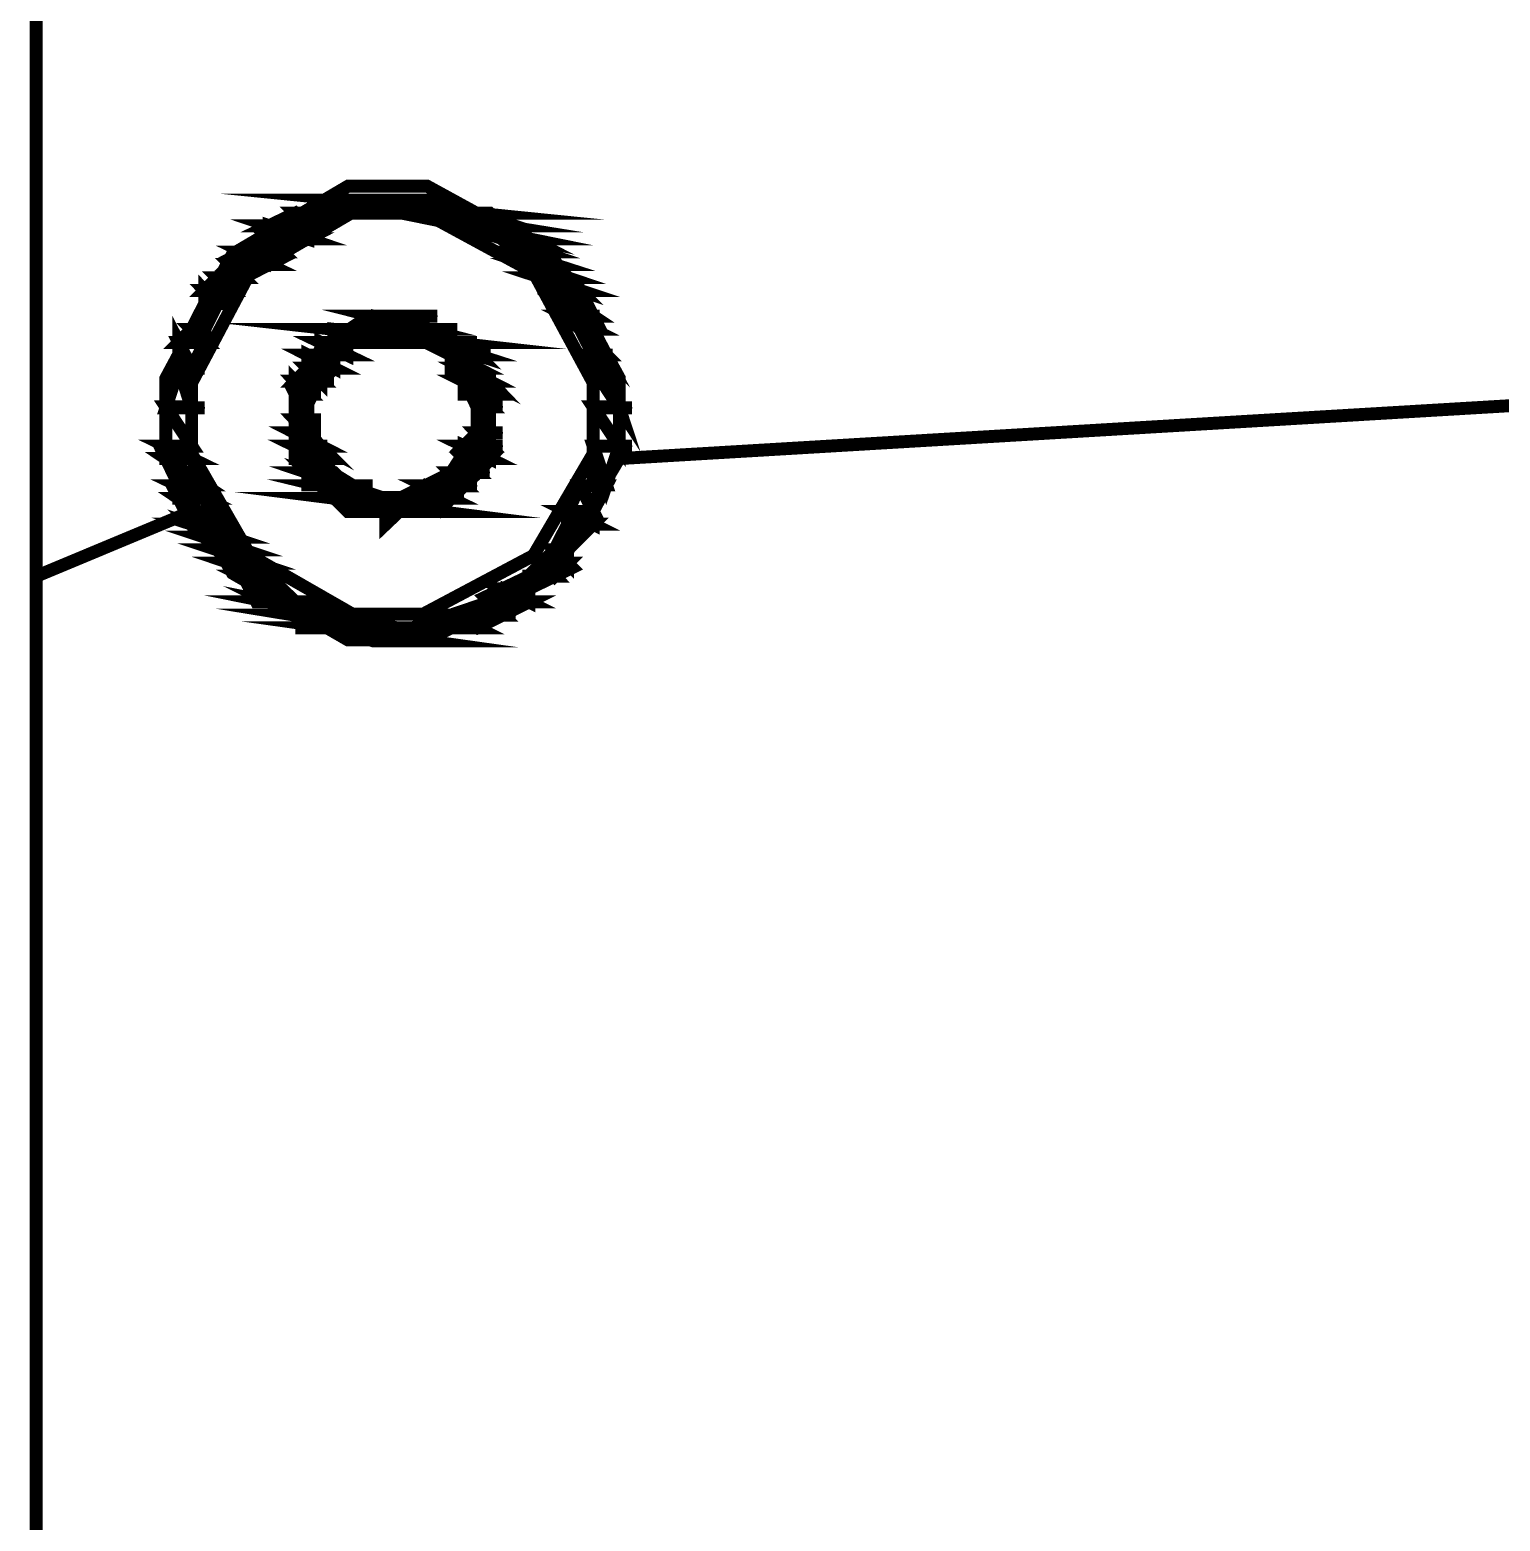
# Model space of a CAD drawing. Extents: x 219 to 1226, y 175 to 465.
# Drawn here: x 915.956 to 920.769, y 301.925 to 306.805 of the extents above; entities that cross this region are included whole.
import ezdxf

# ---------------------------------------------------------------- set-up
doc = ezdxf.new("R2010")
doc.units = 0
doc.header["$MEASUREMENT"] = 0
doc.layers.add('C00-00-00-BLACK', color=7, linetype='Continuous')
doc.layers.add('CFF-00-00', color=1, linetype='Continuous')

msp = doc.modelspace()

# ---------------------------------------------------------------- linework, layer by layer
at = {"layer": 'C00-00-00-BLACK', "const_width": 0.0423}
msp.add_lwpolyline([(915.9769, 291.8362), (915.9769, 311.8872)], dxfattribs=at)
for points in [[(917.8855, 305.5292), (917.8855, 305.6652), (917.6625, 306.0712), (917.2572, 306.2932), (917.1235, 306.2932), (916.9968, 306.2932), (916.6193, 306.0712), (916.4013, 305.6652), (916.4013, 305.5292), (916.4013, 305.4032), (916.6193, 305.0272), (916.9968, 304.8092), (917.1235, 304.8092), (917.2572, 304.8092), (917.6625, 305.0272), (917.8855, 305.4032), (917.8855, 305.5292)], [(917.2931, 306.2482), (916.994, 306.2482), (917.4198, 306.2052), (917.2931, 306.2482)], [(916.994, 306.2482), (917.4198, 306.2052), (916.9086, 306.2052), (916.994, 306.2482)], [(917.0381, 306.2482), (917.2931, 306.2482), (916.9968, 306.2482), (917.0381, 306.2482)], [(917.2505, 306.2052), (917.5038, 306.1642), (917.3771, 306.1642), (917.2505, 306.2052)], [(917.1206, 306.2482), (917.2505, 306.2482), (917.0353, 306.2482), (917.1206, 306.2482)], [(917.2505, 306.2482), (917.0381, 306.2482), (917.2931, 306.2482), (917.2505, 306.2482)], [(917.8001, 305.5292), (917.8001, 305.6502), (917.6047, 306.0122), (917.2434, 306.2082), (917.1235, 306.2082), (917.012, 306.2082), (916.6772, 306.0122), (916.4856, 305.6502), (916.4856, 305.5292), (916.4856, 305.4182), (916.6772, 305.0852), (917.012, 304.8932), (917.1235, 304.8932), (917.2434, 304.8932), (917.6047, 305.0852), (917.8001, 305.4182), (917.8001, 305.5292)], [(916.8247, 306.2052), (916.8659, 306.1642), (916.7389, 306.1642), (916.8247, 306.2052)], [(916.994, 306.2052), (916.8247, 306.2052), (916.8659, 306.1642), (916.994, 306.2052)], [(916.8659, 306.2052), (916.994, 306.2052), (916.8247, 306.2052), (916.8659, 306.2052)], [(917.4198, 306.2052), (916.9086, 306.2052), (916.8659, 306.2052), (917.4198, 306.2052)], [(917.4198, 306.2052), (917.4611, 306.2052), (916.8659, 306.2052), (917.4198, 306.2052)], [(917.4198, 306.2052), (916.8659, 306.2052), (917.4198, 306.2052)], [(917.1206, 306.2052), (916.8659, 306.2052), (916.994, 306.2052), (917.1206, 306.2052)], [(916.9086, 306.2052), (917.4198, 306.2052), (917.4611, 306.2052), (916.9086, 306.2052)], [(917.4611, 306.2052), (917.2505, 306.2052), (917.5038, 306.1642), (917.4611, 306.2052)], [(917.3771, 306.1642), (917.5895, 306.1212), (917.5038, 306.1212), (917.3771, 306.1642)], [(917.4198, 306.2052), (917.1206, 306.2052), (917.4611, 306.2052), (917.4198, 306.2052)], [(917.1206, 306.2052), (917.4611, 306.2052), (917.2505, 306.2052), (917.1206, 306.2052)], [(916.8659, 306.1642), (916.7389, 306.1642), (916.8659, 306.1212), (916.8659, 306.1642)], [(916.7389, 306.1642), (916.8659, 306.1212), (916.7389, 306.1212), (916.7389, 306.1642)], [(917.5038, 306.1642), (917.3771, 306.1642), (917.5895, 306.1212), (917.5038, 306.1642)], [(917.5038, 306.1642), (917.3771, 306.1642), (917.5038, 306.1642)], [(917.3771, 306.1642), (917.5038, 306.1642), (917.5464, 306.1642), (917.3771, 306.1642)], [(916.7389, 306.1212), (916.782, 306.0782), (916.655, 306.0782), (916.7389, 306.1212)], [(916.8659, 306.1212), (916.7389, 306.1212), (916.782, 306.0782), (916.8659, 306.1212)], [(917.5895, 306.1212), (917.5038, 306.1212), (917.6308, 306.0782), (917.5895, 306.1212)], [(917.5038, 306.1212), (917.6308, 306.0782), (917.5464, 306.0782), (917.5038, 306.1212)], [(917.5464, 306.0782), (917.6734, 306.0372), (917.5895, 306.0372), (917.5464, 306.0782)], [(916.655, 306.0782), (916.7389, 306.0372), (916.6123, 306.0372), (916.655, 306.0782)], [(916.782, 306.0782), (916.655, 306.0782), (916.7389, 306.0372), (916.782, 306.0782)], [(917.6308, 306.0782), (917.5464, 306.0782), (917.6734, 306.0372), (917.6308, 306.0782)], [(917.5895, 306.0372), (917.7161, 305.9942), (917.6308, 305.9942), (917.5895, 306.0372)], [(916.6123, 306.0372), (916.655, 305.9942), (916.5696, 305.9942), (916.6123, 306.0372)], [(916.7389, 306.0372), (916.6123, 306.0372), (916.655, 305.9942), (916.7389, 306.0372)], [(917.6734, 306.0372), (917.5895, 306.0372), (917.7161, 305.9942), (917.6734, 306.0372)], [(917.6308, 305.9942), (917.7574, 305.9522), (917.6734, 305.9522), (917.6308, 305.9942)], [(916.5283, 305.9092), (916.5283, 305.8252), (916.4856, 305.8252), (916.5283, 305.9092)], [(916.5696, 305.9942), (916.6123, 305.9522), (916.5283, 305.9522), (916.5696, 305.9942)], [(916.5283, 305.9522), (916.5696, 305.9092), (916.5283, 305.9092), (916.5283, 305.9522)], [(916.655, 305.9942), (916.5696, 305.9942), (916.6123, 305.9522), (916.655, 305.9942)], [(917.7161, 305.9942), (917.6308, 305.9942), (917.7574, 305.9522), (917.7161, 305.9942)], [(917.6734, 305.9522), (917.8001, 305.8682), (917.7161, 305.8682), (917.6734, 305.9522)], [(916.6123, 305.9522), (916.5283, 305.9522), (916.5696, 305.9092), (916.6123, 305.9522)], [(916.5696, 305.9092), (916.5283, 305.9092), (916.5283, 305.8252), (916.5696, 305.9092)], [(917.7574, 305.9522), (917.6734, 305.9522), (917.8001, 305.8682), (917.7574, 305.9522)], [(917.7161, 305.8682), (917.8001, 305.8252), (917.7574, 305.8252), (917.7161, 305.8682)], [(917.7574, 305.8252), (917.8428, 305.7412), (917.8001, 305.7412), (917.7574, 305.8252)], [(917.4611, 305.5292), (917.4611, 305.5882), (917.3701, 305.7632), (917.1827, 305.8682), (917.1206, 305.8682), (917.067, 305.8682), (916.9086, 305.7632), (916.8247, 305.5882), (916.8247, 305.5292), (916.8247, 305.4762), (916.9086, 305.3182), (917.067, 305.2322), (917.1206, 305.2322), (917.1827, 305.2322), (917.3701, 305.3182), (917.4611, 305.4762), (917.4611, 305.5292)], [(917.2078, 305.8682), (917.0808, 305.8682), (917.2505, 305.8252), (917.2078, 305.8682)], [(917.0808, 305.8682), (917.2505, 305.8252), (917.0381, 305.8252), (917.0808, 305.8682)], [(917.1206, 305.8682), (917.2078, 305.8682), (917.078, 305.8682), (917.1206, 305.8682)], [(917.078, 305.8682), (917.2476, 305.8682), (917.2903, 305.8682), (917.078, 305.8682)], [(917.2476, 305.8682), (917.2903, 305.8682), (917.078, 305.8682), (917.2476, 305.8682)], [(917.8001, 305.8682), (917.7161, 305.8682), (917.8001, 305.8252), (917.8001, 305.8682)], [(916.4856, 305.8252), (916.5283, 305.7822), (916.443, 305.7822), (916.4856, 305.8252)], [(916.443, 305.7822), (916.4856, 305.6982), (916.443, 305.6982), (916.443, 305.7822)], [(916.5283, 305.8252), (916.4856, 305.8252), (916.5283, 305.7822), (916.5283, 305.8252)], [(917.3344, 305.8252), (916.9513, 305.8252), (917.3344, 305.7822), (917.3344, 305.8252)], [(917.4198, 305.5292), (917.4198, 305.5822), (917.3344, 305.7412), (917.1732, 305.8252), (917.1206, 305.8252), (917.0765, 305.8252), (916.9457, 305.7412), (916.8659, 305.5822), (916.8659, 305.5292), (916.8659, 305.4862), (916.9457, 305.3552), (917.0765, 305.2752), (917.1206, 305.2752), (917.1732, 305.2752), (917.3344, 305.3552), (917.4198, 305.4862), (917.4198, 305.5292)], [(916.9513, 305.8252), (917.3344, 305.7822), (916.9513, 305.7822), (916.9513, 305.8252)], [(916.994, 305.8252), (917.3344, 305.8252), (916.9513, 305.8252), (916.994, 305.8252)], [(917.2931, 305.8252), (916.994, 305.8252), (917.3344, 305.8252), (917.2931, 305.8252)], [(917.2505, 305.8252), (917.0381, 305.8252), (916.9968, 305.8252), (917.2505, 305.8252)], [(917.2931, 305.8252), (917.3344, 305.8252), (916.9968, 305.8252), (917.2931, 305.8252)], [(917.2931, 305.8252), (916.9968, 305.8252), (917.2505, 305.8252), (917.2931, 305.8252)], [(917.0353, 305.8252), (917.2505, 305.8252), (917.2931, 305.8252), (917.0353, 305.8252)], [(917.8001, 305.8252), (917.7574, 305.8252), (917.8428, 305.7412), (917.8001, 305.8252)], [(916.5283, 305.7822), (916.443, 305.7822), (916.4856, 305.6982), (916.5283, 305.7822)], [(916.994, 305.7822), (916.9086, 305.7822), (916.994, 305.7412), (916.994, 305.7822)], [(916.9086, 305.7822), (916.994, 305.7412), (916.9086, 305.7412), (916.9086, 305.7822)], [(916.9513, 305.7822), (917.0353, 305.7822), (916.9086, 305.7822), (916.9513, 305.7822)], [(916.994, 305.7822), (917.0353, 305.7822), (916.9086, 305.7822), (916.994, 305.7822)], [(916.994, 305.7822), (916.9086, 305.7822), (917.0353, 305.7822), (916.994, 305.7822)], [(917.078, 305.7822), (917.1206, 305.7822), (916.9513, 305.7822), (917.078, 305.7822)], [(917.078, 305.7822), (916.9513, 305.7822), (917.1206, 305.7822), (917.078, 305.7822)], [(917.078, 305.7822), (916.9513, 305.7822), (917.0353, 305.7822), (917.078, 305.7822)], [(917.3344, 305.7822), (917.1206, 305.7822), (917.3344, 305.7822)], [(917.1206, 305.7822), (917.3344, 305.7822), (917.2078, 305.7822), (917.1206, 305.7822)], [(917.3771, 305.7822), (917.2931, 305.7822), (917.4198, 305.7412), (917.3771, 305.7822)], [(917.3344, 305.7822), (917.2078, 305.7822), (917.3344, 305.7822)], [(917.2078, 305.7822), (917.3344, 305.7822), (917.2505, 305.7822), (917.2078, 305.7822)], [(917.2931, 305.7822), (917.4198, 305.7412), (917.3344, 305.7412), (917.2931, 305.7822)], [(917.3771, 305.7822), (917.4198, 305.7822), (917.2505, 305.7822), (917.3771, 305.7822)], [(917.3771, 305.7822), (917.2505, 305.7822), (917.3344, 305.7822), (917.3771, 305.7822)], [(917.3771, 305.7822), (917.2505, 305.7822), (917.3771, 305.7822)], [(917.2505, 305.7822), (917.3771, 305.7822), (917.2931, 305.7822), (917.2505, 305.7822)], [(917.8001, 305.7412), (917.8428, 305.6982), (917.8001, 305.6982), (917.8001, 305.7412)], [(916.443, 305.6982), (916.4856, 305.5682), (916.4013, 305.5682), (916.443, 305.6982)], [(916.9513, 305.7412), (916.8659, 305.7412), (916.9513, 305.6982), (916.9513, 305.7412)], [(916.8659, 305.7412), (916.9513, 305.6982), (916.8659, 305.6982), (916.8659, 305.7412)], [(916.9086, 305.7412), (916.9513, 305.7412), (916.8659, 305.7412), (916.9086, 305.7412)], [(916.994, 305.7412), (916.9086, 305.7412), (916.9513, 305.7412), (916.994, 305.7412)], [(917.4198, 305.7412), (917.3344, 305.7412), (917.4198, 305.6982), (917.4198, 305.7412)], [(917.3344, 305.7412), (917.4198, 305.6982), (917.3344, 305.6982), (917.3344, 305.7412)], [(917.4198, 305.7412), (917.3344, 305.7412), (917.4198, 305.7412)], [(917.3344, 305.7412), (917.4198, 305.7412), (917.4639, 305.7412), (917.3344, 305.7412)], [(917.3771, 305.6982), (917.4611, 305.6552), (917.3771, 305.6552), (917.3771, 305.6982)], [(917.8428, 305.7412), (917.8001, 305.7412), (917.8428, 305.6982), (917.8428, 305.7412)], [(917.8001, 305.6982), (917.8855, 305.5682), (917.8001, 305.5682), (917.8001, 305.6982)], [(916.4856, 305.6982), (916.443, 305.6982), (916.4856, 305.5682), (916.4856, 305.6982)], [(916.443, 305.6982), (916.4856, 305.6982), (916.5283, 305.6982), (916.443, 305.6982)], [(916.4856, 305.6982), (916.5283, 305.6982), (916.443, 305.6982), (916.4856, 305.6982)], [(916.8659, 305.6982), (916.9086, 305.6552), (916.8247, 305.6552), (916.8659, 305.6982)], [(916.8247, 305.6552), (916.8659, 305.6132), (916.8247, 305.6132), (916.8247, 305.6552)], [(916.8247, 305.6132), (916.8659, 305.5292), (916.8247, 305.5292), (916.8247, 305.6132)], [(916.9086, 305.6982), (916.8659, 305.6982), (916.9086, 305.6552), (916.9086, 305.6982)], [(916.9086, 305.6982), (916.9513, 305.6982), (916.8659, 305.6982), (916.9086, 305.6982)], [(916.9086, 305.6982), (916.8659, 305.6982), (916.9513, 305.6982), (916.9086, 305.6982)], [(917.4198, 305.6982), (917.3771, 305.6982), (917.4611, 305.6552), (917.4198, 305.6982)], [(917.4198, 305.6982), (917.3344, 305.6982), (917.4198, 305.6982)], [(917.3344, 305.6982), (917.4198, 305.6982), (917.3771, 305.6982), (917.3344, 305.6982)], [(917.3771, 305.6552), (917.4611, 305.6132), (917.3771, 305.6132), (917.3771, 305.6552)], [(917.8428, 305.6982), (917.8001, 305.6982), (917.8855, 305.5682), (917.8428, 305.6982)], [(916.4013, 305.5712), (916.4856, 305.4432), (916.4013, 305.4432), (916.4013, 305.5712)], [(916.9086, 305.6552), (916.8247, 305.6552), (916.8659, 305.6132), (916.9086, 305.6552)], [(916.8247, 305.6552), (916.9086, 305.6552), (916.9513, 305.6552), (916.8247, 305.6552)], [(916.9086, 305.6552), (916.9513, 305.6552), (916.8247, 305.6552), (916.9086, 305.6552)], [(917.4611, 305.6552), (917.3771, 305.6552), (917.4611, 305.6132), (917.4611, 305.6552)], [(917.4198, 305.6132), (917.4611, 305.5712), (917.4198, 305.5712), (917.4198, 305.6132)], [(917.4198, 305.5712), (917.4611, 305.4862), (917.4198, 305.4862), (917.4198, 305.5712)], [(917.8001, 305.5712), (917.8855, 305.4432), (917.8001, 305.4432), (917.8001, 305.5712)], [(916.4856, 305.5712), (916.4013, 305.5712), (916.4856, 305.4432), (916.4856, 305.5712)], [(916.4856, 305.5682), (916.4013, 305.5682), (916.4856, 305.5682)], [(916.4013, 305.5682), (916.4856, 305.5682), (916.5283, 305.5682), (916.4013, 305.5682)], [(916.8659, 305.6132), (916.8247, 305.6132), (916.8659, 305.5292), (916.8659, 305.6132)], [(916.8247, 305.6132), (916.8659, 305.6132), (916.9086, 305.6132), (916.8247, 305.6132)], [(916.8659, 305.6132), (916.9086, 305.6132), (916.8247, 305.6132), (916.8659, 305.6132)], [(917.4611, 305.6132), (917.3771, 305.6132), (917.4611, 305.6132)], [(917.3771, 305.6132), (917.4611, 305.6132), (917.4198, 305.6132), (917.3771, 305.6132)], [(917.4611, 305.6132), (917.4198, 305.6132), (917.4611, 305.5712), (917.4611, 305.6132)], [(917.4611, 305.5712), (917.4198, 305.5712), (917.4611, 305.4862), (917.4611, 305.5712)], [(917.4611, 305.5712), (917.4198, 305.5712), (917.4611, 305.5712)], [(917.4198, 305.5712), (917.4611, 305.5712), (917.5038, 305.5712), (917.4198, 305.5712)], [(917.8855, 305.5712), (917.8001, 305.5712), (917.8855, 305.4432), (917.8855, 305.5712)], [(917.8855, 305.5682), (917.8001, 305.5682), (917.8855, 305.5682)], [(917.8001, 305.5682), (917.8855, 305.5682), (917.9271, 305.5682), (917.8001, 305.5682)], [(916.8659, 305.5292), (916.8247, 305.5292), (916.8659, 305.4862), (916.8659, 305.5292)], [(916.8247, 305.5292), (916.8659, 305.4862), (916.8247, 305.4862), (916.8247, 305.5292)], [(916.8659, 305.5292), (916.8247, 305.5292), (916.8659, 305.5292)], [(916.8247, 305.5292), (916.8659, 305.5292), (916.9086, 305.5292), (916.8247, 305.5292)], [(917.8001, 305.4432), (917.8428, 305.3162), (917.8001, 305.3162), (917.8001, 305.4432)], [(916.8659, 305.4862), (916.8247, 305.4862), (916.9086, 305.4432), (916.8659, 305.4862)], [(916.8247, 305.4862), (916.9086, 305.4432), (916.8247, 305.4432), (916.8247, 305.4862)], [(916.8659, 305.4862), (916.8247, 305.4862), (916.8659, 305.4862)], [(916.8247, 305.4862), (916.8659, 305.4862), (916.9086, 305.4862), (916.8247, 305.4862)], [(917.4198, 305.4862), (917.4611, 305.4432), (917.3771, 305.4432), (917.4198, 305.4862)], [(917.4611, 305.4862), (917.4198, 305.4862), (917.4611, 305.4432), (917.4611, 305.4862)], [(917.4611, 305.4862), (917.4198, 305.4862), (917.4611, 305.4862)], [(917.4198, 305.4862), (917.4611, 305.4862), (917.5038, 305.4862), (917.4198, 305.4862)], [(916.4856, 305.4432), (916.4013, 305.4432), (916.4856, 305.4022), (916.4856, 305.4432)], [(916.4013, 305.4022), (916.5283, 305.3162), (916.443, 305.3162), (916.4013, 305.4022)], [(916.4013, 305.4432), (916.4856, 305.4022), (916.4013, 305.4022), (916.4013, 305.4432)], [(916.9086, 305.4432), (916.8247, 305.4432), (916.9086, 305.4022), (916.9086, 305.4432)], [(916.8247, 305.4432), (916.9086, 305.4022), (916.8247, 305.4022), (916.8247, 305.4432)], [(916.8659, 305.4022), (916.9513, 305.3162), (916.8659, 305.3162), (916.8659, 305.4022)], [(917.4611, 305.4432), (917.3771, 305.4432), (917.4611, 305.4022), (917.4611, 305.4432)], [(917.3771, 305.4432), (917.4611, 305.4022), (917.3771, 305.4022), (917.3771, 305.4432)], [(917.3771, 305.4432), (917.4611, 305.4432), (917.5038, 305.4432), (917.3771, 305.4432)], [(917.4611, 305.4432), (917.5038, 305.4432), (917.3771, 305.4432), (917.4611, 305.4432)], [(917.3771, 305.4022), (917.4198, 305.3562), (917.3771, 305.3562), (917.3771, 305.4022)], [(917.8855, 305.4432), (917.8001, 305.4432), (917.8428, 305.3162), (917.8855, 305.4432)], [(917.8001, 305.4432), (917.8855, 305.4432), (917.9271, 305.4432), (917.8001, 305.4432)], [(917.8855, 305.4432), (917.9271, 305.4432), (917.8001, 305.4432), (917.8855, 305.4432)], [(916.4856, 305.4022), (916.4013, 305.4022), (916.5283, 305.3162), (916.4856, 305.4022)], [(916.8659, 305.3562), (916.994, 305.3132), (916.9086, 305.3132), (916.8659, 305.3562)], [(916.9086, 305.4022), (916.8247, 305.4022), (916.9086, 305.4022)], [(916.8247, 305.4022), (916.9086, 305.4022), (916.8659, 305.4022), (916.8247, 305.4022)], [(916.9086, 305.4022), (916.8659, 305.4022), (916.9513, 305.3162), (916.9086, 305.4022)], [(917.4611, 305.4022), (917.3771, 305.4022), (917.4198, 305.3562), (917.4611, 305.4022)], [(916.443, 305.3132), (916.5283, 305.2722), (916.443, 305.2722), (916.443, 305.3132)], [(916.9513, 305.3562), (916.8659, 305.3562), (916.994, 305.3132), (916.9513, 305.3562)], [(916.9086, 305.3132), (917.078, 305.2722), (916.9513, 305.2722), (916.9086, 305.3132)], [(917.3344, 305.3562), (917.3771, 305.3132), (917.2931, 305.3132), (917.3344, 305.3562)], [(917.4198, 305.3562), (917.3344, 305.3562), (917.3771, 305.3132), (917.4198, 305.3562)], [(917.4198, 305.3562), (917.3771, 305.3562), (917.3344, 305.3562), (917.4198, 305.3562)], [(917.3771, 305.3562), (917.4198, 305.3562), (917.4611, 305.3562), (917.3771, 305.3562)], [(917.7574, 305.3132), (917.8001, 305.2292), (917.7161, 305.2292), (917.7574, 305.3132)], [(916.5283, 305.3132), (916.443, 305.3132), (916.5283, 305.2722), (916.5283, 305.3132)], [(916.5283, 305.2722), (916.443, 305.2722), (916.5696, 305.1872), (916.5283, 305.2722)], [(916.443, 305.2722), (916.5696, 305.1872), (916.4856, 305.1872), (916.443, 305.2722)], [(917.3344, 305.2722), (916.9541, 305.2722), (917.2931, 305.2292), (917.3344, 305.2722)], [(917.0353, 305.3132), (916.9086, 305.3132), (917.078, 305.2722), (917.0353, 305.3132)], [(916.9513, 305.3162), (916.8659, 305.3162), (916.9513, 305.3162)], [(916.8659, 305.3162), (916.9513, 305.3162), (916.9968, 305.3162), (916.8659, 305.3162)], [(916.994, 305.3132), (916.9086, 305.3132), (916.994, 305.3132)], [(916.9086, 305.3132), (916.994, 305.3132), (917.0381, 305.3132), (916.9086, 305.3132)], [(917.0353, 305.3132), (917.078, 305.3132), (916.9086, 305.3132), (917.0353, 305.3132)], [(917.0353, 305.3132), (916.9086, 305.3132), (916.994, 305.3132), (917.0353, 305.3132)], [(916.9541, 305.2722), (917.2931, 305.2292), (916.9968, 305.2292), (916.9541, 305.2722)], [(917.078, 305.2722), (916.9513, 305.2722), (917.078, 305.2722)], [(916.9513, 305.2722), (917.078, 305.2722), (917.1206, 305.2722), (916.9513, 305.2722)], [(917.1206, 305.2722), (917.1623, 305.2722), (916.9513, 305.2722), (917.1206, 305.2722)], [(917.1206, 305.2722), (916.9513, 305.2722), (917.078, 305.2722), (917.1206, 305.2722)], [(916.9513, 305.2722), (917.1206, 305.2722), (917.1623, 305.2722), (916.9513, 305.2722)], [(917.1206, 305.2722), (917.1623, 305.2722), (916.9513, 305.2722), (917.1206, 305.2722)], [(917.1647, 305.2722), (917.3344, 305.2722), (917.1206, 305.2722), (917.1647, 305.2722)], [(917.2078, 305.2722), (917.3344, 305.2722), (917.1647, 305.2722), (917.2078, 305.2722)], [(917.3344, 305.2722), (917.1647, 305.2722), (917.3344, 305.2722)], [(917.2505, 305.3132), (917.3344, 305.2722), (917.2078, 305.2722), (917.2505, 305.3132)], [(917.3771, 305.3132), (917.2505, 305.3132), (917.3344, 305.2722), (917.3771, 305.3132)], [(917.3344, 305.2722), (917.2078, 305.2722), (917.3344, 305.2722)], [(917.2078, 305.2722), (917.3344, 305.2722), (917.3771, 305.2722), (917.2078, 305.2722)], [(917.3344, 305.2722), (917.2078, 305.2722), (917.3344, 305.2722)], [(917.2931, 305.3132), (917.3771, 305.3132), (917.2505, 305.3132), (917.2931, 305.3132)], [(917.3771, 305.3132), (917.2931, 305.3132), (917.3771, 305.3132)], [(917.2931, 305.3132), (917.3771, 305.3132), (917.4198, 305.3132), (917.2931, 305.3132)], [(917.3771, 305.3132), (917.2931, 305.3132), (917.3771, 305.3132)], [(917.8428, 305.3132), (917.7574, 305.3132), (917.8001, 305.2292), (917.8428, 305.3132)], [(917.8001, 305.3132), (917.8428, 305.3132), (917.7574, 305.3132), (917.8001, 305.3132)], [(917.8428, 305.3132), (917.8001, 305.3132), (917.8428, 305.3132)], [(917.2931, 305.2292), (916.9968, 305.2292), (917.2931, 305.2292)], [(916.9968, 305.2292), (917.2931, 305.2292), (917.3344, 305.2292), (916.9968, 305.2292)], [(917.2931, 305.2292), (916.9968, 305.2292), (917.2505, 305.2292), (917.2931, 305.2292)], [(916.9968, 305.2292), (917.2505, 305.2292), (917.0381, 305.2292), (916.9968, 305.2292)], [(917.0353, 305.2292), (917.1206, 305.2292), (917.1647, 305.2292), (917.0353, 305.2292)], [(917.0353, 305.2292), (917.2078, 305.2292), (917.1647, 305.2292), (917.0353, 305.2292)], [(917.2078, 305.2292), (917.2505, 305.2292), (917.0381, 305.2292), (917.2078, 305.2292)], [(917.2078, 305.2292), (917.0381, 305.2292), (917.2505, 305.2292), (917.2078, 305.2292)], [(917.1206, 305.2292), (917.1647, 305.2292), (917.1206, 305.1872), (917.1206, 305.2292)], [(917.8001, 305.2292), (917.7161, 305.2292), (917.8001, 305.1872), (917.8001, 305.2292)], [(917.7161, 305.1872), (917.7161, 305.1032), (917.6734, 305.1032), (917.7161, 305.1872)], [(917.7161, 305.2292), (917.8001, 305.1872), (917.7161, 305.1872), (917.7161, 305.2292)], [(916.5696, 305.1872), (916.4856, 305.1872), (916.6123, 305.1452), (916.5696, 305.1872)], [(916.4856, 305.1872), (916.6123, 305.1452), (916.5283, 305.1452), (916.4856, 305.1872)], [(917.8001, 305.1872), (917.7161, 305.1872), (917.7161, 305.1032), (917.8001, 305.1872)], [(916.6123, 305.1452), (916.5283, 305.1452), (916.655, 305.1032), (916.6123, 305.1452)], [(916.5283, 305.1452), (916.655, 305.1032), (916.5696, 305.1032), (916.5283, 305.1452)], [(916.5696, 305.1032), (916.6977, 305.0602), (916.6123, 305.0602), (916.5696, 305.1032)], [(916.655, 305.1032), (916.5696, 305.1032), (916.6977, 305.0602), (916.655, 305.1032)], [(916.6123, 305.0602), (916.7389, 305.0172), (916.655, 305.0172), (916.6123, 305.0602)], [(917.6734, 305.1032), (917.7161, 305.0602), (917.6308, 305.0602), (917.6734, 305.1032)], [(917.7161, 305.1032), (917.6734, 305.1032), (917.7161, 305.0602), (917.7161, 305.1032)], [(916.6977, 305.0602), (916.6123, 305.0602), (916.7389, 305.0172), (916.6977, 305.0602)], [(916.655, 305.0172), (916.8247, 304.9332), (916.6977, 304.9332), (916.655, 305.0172)], [(917.5895, 305.0172), (917.5895, 304.9762), (917.5038, 304.9762), (917.5895, 305.0172)], [(917.6308, 305.0602), (917.6734, 305.0172), (917.5895, 305.0172), (917.6308, 305.0602)], [(917.7161, 305.0602), (917.6308, 305.0602), (917.6734, 305.0172), (917.7161, 305.0602)], [(916.7389, 305.0172), (916.655, 305.0172), (916.8247, 304.9332), (916.7389, 305.0172)], [(917.5038, 304.9762), (917.5895, 304.9332), (917.4611, 304.9332), (917.5038, 304.9762)], [(917.6734, 305.0172), (917.5895, 305.0172), (917.5895, 304.9762), (917.6734, 305.0172)], [(916.8659, 304.9332), (916.7389, 304.9332), (916.9513, 304.8902), (916.8659, 304.9332)], [(916.7389, 304.9332), (916.9513, 304.8902), (916.8247, 304.8902), (916.7389, 304.9332)], [(916.8247, 304.9332), (916.6977, 304.9332), (916.8659, 304.9332), (916.8247, 304.9332)], [(916.6977, 304.9332), (916.8659, 304.9332), (916.7389, 304.9332), (916.6977, 304.9332)], [(917.4611, 304.9332), (917.5038, 304.8902), (917.3344, 304.8902), (917.4611, 304.9332)], [(917.5895, 304.9332), (917.4611, 304.9332), (917.5038, 304.8902), (917.5895, 304.9332)], [(917.5895, 304.9762), (917.5038, 304.9762), (917.5895, 304.9332), (917.5895, 304.9762)], [(917.0353, 304.8902), (916.8218, 304.8902), (917.078, 304.8482), (917.0353, 304.8902)], [(916.8218, 304.8902), (917.078, 304.8482), (916.8645, 304.8482), (916.8218, 304.8902)], [(917.0353, 304.8902), (917.078, 304.8902), (916.8247, 304.8902), (917.0353, 304.8902)], [(917.0353, 304.8902), (916.8247, 304.8902), (916.9513, 304.8902), (917.0353, 304.8902)], [(917.3344, 304.8902), (917.4198, 304.8482), (917.2078, 304.8482), (917.3344, 304.8902)], [(917.5038, 304.8902), (917.3344, 304.8902), (917.4198, 304.8482), (917.5038, 304.8902)], [(917.5038, 304.8902), (917.3344, 304.8902), (917.5038, 304.8902)], [(917.3344, 304.8902), (917.5038, 304.8902), (917.5464, 304.8902), (917.3344, 304.8902)], [(916.9513, 304.8482), (917.3344, 304.8482), (917.2505, 304.8062), (916.9513, 304.8482)], [(917.2505, 304.8062), (917.078, 304.8062), (916.9513, 304.8482), (917.2505, 304.8062)], [(917.078, 304.8482), (916.8247, 304.8482), (917.078, 304.8482)], [(916.8247, 304.8482), (917.078, 304.8482), (916.8659, 304.8482), (916.8247, 304.8482)], [(917.4198, 304.8482), (916.8688, 304.8482), (917.3771, 304.8482), (917.4198, 304.8482)], [(916.8688, 304.8482), (917.3771, 304.8482), (916.9114, 304.8482), (916.8688, 304.8482)], [(917.3771, 304.8482), (916.9114, 304.8482), (917.3344, 304.8482), (917.3771, 304.8482)], [(916.9114, 304.8482), (917.3344, 304.8482), (916.9541, 304.8482), (916.9114, 304.8482)], [(917.2078, 304.8482), (917.4198, 304.8482), (917.078, 304.8482), (917.2078, 304.8482)], [(917.4198, 304.8482), (917.2078, 304.8482), (917.4198, 304.8482)], [(917.2505, 304.8062), (917.2931, 304.8062), (917.078, 304.8062), (917.2505, 304.8062)]]:
    msp.add_lwpolyline(points, close=True, dxfattribs=at)
at = {"layer": 'C00-00-00-BLACK'}
for points in [[(916.994, 306.2482), (917.4198, 306.2052), (916.9086, 306.2052), (916.994, 306.2482)], [(917.2931, 306.2482), (916.994, 306.2482), (917.4198, 306.2052), (917.2931, 306.2482)], [(917.0381, 306.2482), (917.2931, 306.2482), (916.9968, 306.2482), (917.0381, 306.2482)], [(917.1206, 306.2482), (917.2505, 306.2482), (917.0353, 306.2482), (917.1206, 306.2482)], [(917.2505, 306.2482), (917.0381, 306.2482), (917.2931, 306.2482), (917.2505, 306.2482)], [(916.8247, 306.2052), (916.8659, 306.1642), (916.7389, 306.1642), (916.8247, 306.2052)], [(916.8659, 306.2052), (916.994, 306.2052), (916.8247, 306.2052), (916.8659, 306.2052)], [(916.994, 306.2052), (916.8247, 306.2052), (916.8659, 306.1642), (916.994, 306.2052)], [(917.4198, 306.2052), (916.9086, 306.2052), (916.8659, 306.2052), (917.4198, 306.2052)], [(917.4198, 306.2052), (917.4611, 306.2052), (916.8659, 306.2052), (917.4198, 306.2052)], [(917.4198, 306.2052), (916.8659, 306.2052), (917.4198, 306.2052)], [(917.1206, 306.2052), (916.8659, 306.2052), (916.994, 306.2052), (917.1206, 306.2052)], [(916.9086, 306.2052), (917.4198, 306.2052), (917.4611, 306.2052), (916.9086, 306.2052)], [(917.4198, 306.2052), (917.1206, 306.2052), (917.4611, 306.2052), (917.4198, 306.2052)], [(917.1206, 306.2052), (917.4611, 306.2052), (917.2505, 306.2052), (917.1206, 306.2052)], [(917.4611, 306.2052), (917.2505, 306.2052), (917.5038, 306.1642), (917.4611, 306.2052)], [(917.2505, 306.2052), (917.5038, 306.1642), (917.3771, 306.1642), (917.2505, 306.2052)], [(916.8659, 306.1642), (916.7389, 306.1642), (916.8659, 306.1212), (916.8659, 306.1642)], [(916.7389, 306.1642), (916.8659, 306.1212), (916.7389, 306.1212), (916.7389, 306.1642)], [(917.5038, 306.1642), (917.3771, 306.1642), (917.5038, 306.1642)], [(917.3771, 306.1642), (917.5038, 306.1642), (917.5464, 306.1642), (917.3771, 306.1642)], [(917.5038, 306.1642), (917.3771, 306.1642), (917.5895, 306.1212), (917.5038, 306.1642)], [(917.3771, 306.1642), (917.5895, 306.1212), (917.5038, 306.1212), (917.3771, 306.1642)], [(916.655, 306.0782), (916.7389, 306.0372), (916.6123, 306.0372), (916.655, 306.0782)], [(916.7389, 306.1212), (916.782, 306.0782), (916.655, 306.0782), (916.7389, 306.1212)], [(916.782, 306.0782), (916.655, 306.0782), (916.7389, 306.0372), (916.782, 306.0782)], [(916.8659, 306.1212), (916.7389, 306.1212), (916.782, 306.0782), (916.8659, 306.1212)], [(917.5895, 306.1212), (917.5038, 306.1212), (917.6308, 306.0782), (917.5895, 306.1212)], [(917.5038, 306.1212), (917.6308, 306.0782), (917.5464, 306.0782), (917.5038, 306.1212)], [(917.6308, 306.0782), (917.5464, 306.0782), (917.6734, 306.0372), (917.6308, 306.0782)], [(917.5464, 306.0782), (917.6734, 306.0372), (917.5895, 306.0372), (917.5464, 306.0782)], [(916.6123, 306.0372), (916.655, 305.9942), (916.5696, 305.9942), (916.6123, 306.0372)], [(916.7389, 306.0372), (916.6123, 306.0372), (916.655, 305.9942), (916.7389, 306.0372)], [(917.6734, 306.0372), (917.5895, 306.0372), (917.7161, 305.9942), (917.6734, 306.0372)], [(917.5895, 306.0372), (917.7161, 305.9942), (917.6308, 305.9942), (917.5895, 306.0372)], [(916.5696, 305.9942), (916.6123, 305.9522), (916.5283, 305.9522), (916.5696, 305.9942)], [(916.655, 305.9942), (916.5696, 305.9942), (916.6123, 305.9522), (916.655, 305.9942)], [(917.7161, 305.9942), (917.6308, 305.9942), (917.7574, 305.9522), (917.7161, 305.9942)], [(917.6308, 305.9942), (917.7574, 305.9522), (917.6734, 305.9522), (917.6308, 305.9942)], [(916.6123, 305.9522), (916.5283, 305.9522), (916.5696, 305.9092), (916.6123, 305.9522)], [(916.5283, 305.9522), (916.5696, 305.9092), (916.5283, 305.9092), (916.5283, 305.9522)], [(917.7574, 305.9522), (917.6734, 305.9522), (917.8001, 305.8682), (917.7574, 305.9522)], [(917.6734, 305.9522), (917.8001, 305.8682), (917.7161, 305.8682), (917.6734, 305.9522)], [(916.5283, 305.9092), (916.5283, 305.8252), (916.4856, 305.8252), (916.5283, 305.9092)], [(916.5696, 305.9092), (916.5283, 305.9092), (916.5283, 305.8252), (916.5696, 305.9092)], [(917.0808, 305.8682), (917.2505, 305.8252), (917.0381, 305.8252), (917.0808, 305.8682)], [(917.1206, 305.8682), (917.2078, 305.8682), (917.078, 305.8682), (917.1206, 305.8682)], [(917.078, 305.8682), (917.2476, 305.8682), (917.2903, 305.8682), (917.078, 305.8682)], [(917.2476, 305.8682), (917.2903, 305.8682), (917.078, 305.8682), (917.2476, 305.8682)], [(917.2078, 305.8682), (917.0808, 305.8682), (917.2505, 305.8252), (917.2078, 305.8682)], [(917.8001, 305.8682), (917.7161, 305.8682), (917.8001, 305.8252), (917.8001, 305.8682)], [(917.7161, 305.8682), (917.8001, 305.8252), (917.7574, 305.8252), (917.7161, 305.8682)], [(916.4856, 305.8252), (916.5283, 305.7822), (916.443, 305.7822), (916.4856, 305.8252)], [(916.5283, 305.7822), (916.443, 305.7822), (916.4856, 305.6982), (916.5283, 305.7822)], [(916.443, 305.7822), (916.4856, 305.6982), (916.443, 305.6982), (916.443, 305.7822)], [(916.5283, 305.8252), (916.4856, 305.8252), (916.5283, 305.7822), (916.5283, 305.8252)], [(916.9513, 305.7822), (917.0353, 305.7822), (916.9086, 305.7822), (916.9513, 305.7822)], [(916.994, 305.7822), (917.0353, 305.7822), (916.9086, 305.7822), (916.994, 305.7822)], [(916.994, 305.7822), (916.9086, 305.7822), (917.0353, 305.7822), (916.994, 305.7822)], [(916.994, 305.7822), (916.9086, 305.7822), (916.994, 305.7412), (916.994, 305.7822)], [(916.9086, 305.7822), (916.994, 305.7412), (916.9086, 305.7412), (916.9086, 305.7822)], [(916.994, 305.8252), (917.3344, 305.8252), (916.9513, 305.8252), (916.994, 305.8252)], [(917.3344, 305.8252), (916.9513, 305.8252), (917.3344, 305.7822), (917.3344, 305.8252)], [(916.9513, 305.8252), (917.3344, 305.7822), (916.9513, 305.7822), (916.9513, 305.8252)], [(917.078, 305.7822), (917.1206, 305.7822), (916.9513, 305.7822), (917.078, 305.7822)], [(917.078, 305.7822), (916.9513, 305.7822), (917.1206, 305.7822), (917.078, 305.7822)], [(917.078, 305.7822), (916.9513, 305.7822), (917.0353, 305.7822), (917.078, 305.7822)], [(917.2931, 305.8252), (916.994, 305.8252), (917.3344, 305.8252), (917.2931, 305.8252)], [(917.2505, 305.8252), (917.0381, 305.8252), (916.9968, 305.8252), (917.2505, 305.8252)], [(917.2931, 305.8252), (917.3344, 305.8252), (916.9968, 305.8252), (917.2931, 305.8252)], [(917.2931, 305.8252), (916.9968, 305.8252), (917.2505, 305.8252), (917.2931, 305.8252)], [(917.0353, 305.8252), (917.2505, 305.8252), (917.2931, 305.8252), (917.0353, 305.8252)], [(917.3344, 305.7822), (917.1206, 305.7822), (917.3344, 305.7822)], [(917.1206, 305.7822), (917.3344, 305.7822), (917.2078, 305.7822), (917.1206, 305.7822)], [(917.3344, 305.7822), (917.2078, 305.7822), (917.3344, 305.7822)], [(917.2078, 305.7822), (917.3344, 305.7822), (917.2505, 305.7822), (917.2078, 305.7822)], [(917.3771, 305.7822), (917.4198, 305.7822), (917.2505, 305.7822), (917.3771, 305.7822)], [(917.3771, 305.7822), (917.2505, 305.7822), (917.3344, 305.7822), (917.3771, 305.7822)], [(917.3771, 305.7822), (917.2505, 305.7822), (917.3771, 305.7822)], [(917.2505, 305.7822), (917.3771, 305.7822), (917.2931, 305.7822), (917.2505, 305.7822)], [(917.3771, 305.7822), (917.2931, 305.7822), (917.4198, 305.7412), (917.3771, 305.7822)], [(917.2931, 305.7822), (917.4198, 305.7412), (917.3344, 305.7412), (917.2931, 305.7822)], [(917.8001, 305.8252), (917.7574, 305.8252), (917.8428, 305.7412), (917.8001, 305.8252)], [(917.7574, 305.8252), (917.8428, 305.7412), (917.8001, 305.7412), (917.7574, 305.8252)], [(916.9086, 305.7412), (916.9513, 305.7412), (916.8659, 305.7412), (916.9086, 305.7412)], [(916.9513, 305.7412), (916.8659, 305.7412), (916.9513, 305.6982), (916.9513, 305.7412)], [(916.8659, 305.7412), (916.9513, 305.6982), (916.8659, 305.6982), (916.8659, 305.7412)], [(916.994, 305.7412), (916.9086, 305.7412), (916.9513, 305.7412), (916.994, 305.7412)], [(917.4198, 305.7412), (917.3344, 305.7412), (917.4198, 305.7412)], [(917.3344, 305.7412), (917.4198, 305.7412), (917.4639, 305.7412), (917.3344, 305.7412)], [(917.4198, 305.7412), (917.3344, 305.7412), (917.4198, 305.6982), (917.4198, 305.7412)], [(917.3344, 305.7412), (917.4198, 305.6982), (917.3344, 305.6982), (917.3344, 305.7412)], [(917.8428, 305.7412), (917.8001, 305.7412), (917.8428, 305.6982), (917.8428, 305.7412)], [(917.8001, 305.7412), (917.8428, 305.6982), (917.8001, 305.6982), (917.8001, 305.7412)], [(916.443, 305.6982), (916.4856, 305.5682), (916.4013, 305.5682), (916.443, 305.6982)], [(916.443, 305.6982), (916.4856, 305.6982), (916.5283, 305.6982), (916.443, 305.6982)], [(916.4856, 305.6982), (916.5283, 305.6982), (916.443, 305.6982), (916.4856, 305.6982)], [(916.4856, 305.6982), (916.443, 305.6982), (916.4856, 305.5682), (916.4856, 305.6982)], [(916.8659, 305.6982), (916.9086, 305.6552), (916.8247, 305.6552), (916.8659, 305.6982)], [(916.9086, 305.6982), (916.9513, 305.6982), (916.8659, 305.6982), (916.9086, 305.6982)], [(916.9086, 305.6982), (916.8659, 305.6982), (916.9513, 305.6982), (916.9086, 305.6982)], [(916.9086, 305.6982), (916.8659, 305.6982), (916.9086, 305.6552), (916.9086, 305.6982)], [(917.4198, 305.6982), (917.3344, 305.6982), (917.4198, 305.6982)], [(917.3344, 305.6982), (917.4198, 305.6982), (917.3771, 305.6982), (917.3344, 305.6982)], [(917.4198, 305.6982), (917.3771, 305.6982), (917.4611, 305.6552), (917.4198, 305.6982)], [(917.3771, 305.6982), (917.4611, 305.6552), (917.3771, 305.6552), (917.3771, 305.6982)], [(917.8428, 305.6982), (917.8001, 305.6982), (917.8855, 305.5682), (917.8428, 305.6982)], [(917.8001, 305.6982), (917.8855, 305.5682), (917.8001, 305.5682), (917.8001, 305.6982)], [(916.8247, 305.6552), (916.9086, 305.6552), (916.9513, 305.6552), (916.8247, 305.6552)], [(916.9086, 305.6552), (916.9513, 305.6552), (916.8247, 305.6552), (916.9086, 305.6552)], [(916.9086, 305.6552), (916.8247, 305.6552), (916.8659, 305.6132), (916.9086, 305.6552)], [(916.8247, 305.6552), (916.8659, 305.6132), (916.8247, 305.6132), (916.8247, 305.6552)], [(917.4611, 305.6552), (917.3771, 305.6552), (917.4611, 305.6132), (917.4611, 305.6552)], [(917.3771, 305.6552), (917.4611, 305.6132), (917.3771, 305.6132), (917.3771, 305.6552)], [(916.8247, 305.6132), (916.8659, 305.6132), (916.9086, 305.6132), (916.8247, 305.6132)], [(916.8659, 305.6132), (916.9086, 305.6132), (916.8247, 305.6132), (916.8659, 305.6132)], [(916.8659, 305.6132), (916.8247, 305.6132), (916.8659, 305.5292), (916.8659, 305.6132)], [(916.8247, 305.6132), (916.8659, 305.5292), (916.8247, 305.5292), (916.8247, 305.6132)], [(917.4611, 305.6132), (917.3771, 305.6132), (917.4611, 305.6132)], [(917.3771, 305.6132), (917.4611, 305.6132), (917.4198, 305.6132), (917.3771, 305.6132)], [(917.4611, 305.6132), (917.4198, 305.6132), (917.4611, 305.5712), (917.4611, 305.6132)], [(917.4198, 305.6132), (917.4611, 305.5712), (917.4198, 305.5712), (917.4198, 305.6132)], [(916.4856, 305.5712), (916.4013, 305.5712), (916.4856, 305.4432), (916.4856, 305.5712)], [(916.4013, 305.5712), (916.4856, 305.4432), (916.4013, 305.4432), (916.4013, 305.5712)], [(916.4856, 305.5682), (916.4013, 305.5682), (916.4856, 305.5682)], [(916.4013, 305.5682), (916.4856, 305.5682), (916.5283, 305.5682), (916.4013, 305.5682)], [(917.4611, 305.5712), (917.4198, 305.5712), (917.4611, 305.5712)], [(917.4198, 305.5712), (917.4611, 305.5712), (917.5038, 305.5712), (917.4198, 305.5712)], [(917.4611, 305.5712), (917.4198, 305.5712), (917.4611, 305.4862), (917.4611, 305.5712)], [(917.4198, 305.5712), (917.4611, 305.4862), (917.4198, 305.4862), (917.4198, 305.5712)], [(917.8855, 305.5712), (917.8001, 305.5712), (917.8855, 305.4432), (917.8855, 305.5712)], [(917.8001, 305.5712), (917.8855, 305.4432), (917.8001, 305.4432), (917.8001, 305.5712)], [(917.8855, 305.5682), (917.8001, 305.5682), (917.8855, 305.5682)], [(917.8001, 305.5682), (917.8855, 305.5682), (917.9271, 305.5682), (917.8001, 305.5682)], [(916.8659, 305.5292), (916.8247, 305.5292), (916.8659, 305.5292)], [(916.8247, 305.5292), (916.8659, 305.5292), (916.9086, 305.5292), (916.8247, 305.5292)], [(916.8659, 305.5292), (916.8247, 305.5292), (916.8659, 305.4862), (916.8659, 305.5292)], [(916.8247, 305.5292), (916.8659, 305.4862), (916.8247, 305.4862), (916.8247, 305.5292)], [(916.4856, 305.4432), (916.4013, 305.4432), (916.4856, 305.4022), (916.4856, 305.4432)], [(916.4013, 305.4432), (916.4856, 305.4022), (916.4013, 305.4022), (916.4013, 305.4432)], [(916.8659, 305.4862), (916.8247, 305.4862), (916.8659, 305.4862)], [(916.8247, 305.4862), (916.8659, 305.4862), (916.9086, 305.4862), (916.8247, 305.4862)], [(916.8659, 305.4862), (916.8247, 305.4862), (916.9086, 305.4432), (916.8659, 305.4862)], [(916.8247, 305.4862), (916.9086, 305.4432), (916.8247, 305.4432), (916.8247, 305.4862)], [(916.9086, 305.4432), (916.8247, 305.4432), (916.9086, 305.4022), (916.9086, 305.4432)], [(916.8247, 305.4432), (916.9086, 305.4022), (916.8247, 305.4022), (916.8247, 305.4432)], [(917.4198, 305.4862), (917.4611, 305.4432), (917.3771, 305.4432), (917.4198, 305.4862)], [(917.3771, 305.4432), (917.4611, 305.4432), (917.5038, 305.4432), (917.3771, 305.4432)], [(917.4611, 305.4432), (917.5038, 305.4432), (917.3771, 305.4432), (917.4611, 305.4432)], [(917.4611, 305.4432), (917.3771, 305.4432), (917.4611, 305.4022), (917.4611, 305.4432)], [(917.3771, 305.4432), (917.4611, 305.4022), (917.3771, 305.4022), (917.3771, 305.4432)], [(917.4611, 305.4862), (917.4198, 305.4862), (917.4611, 305.4862)], [(917.4198, 305.4862), (917.4611, 305.4862), (917.5038, 305.4862), (917.4198, 305.4862)], [(917.4611, 305.4862), (917.4198, 305.4862), (917.4611, 305.4432), (917.4611, 305.4862)], [(917.8001, 305.4432), (917.8855, 305.4432), (917.9271, 305.4432), (917.8001, 305.4432)], [(917.8855, 305.4432), (917.9271, 305.4432), (917.8001, 305.4432), (917.8855, 305.4432)], [(917.8855, 305.4432), (917.8001, 305.4432), (917.8428, 305.3162), (917.8855, 305.4432)], [(917.8001, 305.4432), (917.8428, 305.3162), (917.8001, 305.3162), (917.8001, 305.4432)], [(916.4856, 305.4022), (916.4013, 305.4022), (916.5283, 305.3162), (916.4856, 305.4022)], [(916.4013, 305.4022), (916.5283, 305.3162), (916.443, 305.3162), (916.4013, 305.4022)], [(916.9086, 305.4022), (916.8247, 305.4022), (916.9086, 305.4022)], [(916.8247, 305.4022), (916.9086, 305.4022), (916.8659, 305.4022), (916.8247, 305.4022)], [(916.9086, 305.4022), (916.8659, 305.4022), (916.9513, 305.3162), (916.9086, 305.4022)], [(916.8659, 305.4022), (916.9513, 305.3162), (916.8659, 305.3162), (916.8659, 305.4022)], [(917.4611, 305.4022), (917.3771, 305.4022), (917.4198, 305.3562), (917.4611, 305.4022)], [(917.3771, 305.4022), (917.4198, 305.3562), (917.3771, 305.3562), (917.3771, 305.4022)], [(916.9513, 305.3562), (916.8659, 305.3562), (916.994, 305.3132), (916.9513, 305.3562)], [(916.8659, 305.3562), (916.994, 305.3132), (916.9086, 305.3132), (916.8659, 305.3562)], [(917.3344, 305.3562), (917.3771, 305.3132), (917.2931, 305.3132), (917.3344, 305.3562)], [(917.4198, 305.3562), (917.3771, 305.3562), (917.3344, 305.3562), (917.4198, 305.3562)], [(917.4198, 305.3562), (917.3344, 305.3562), (917.3771, 305.3132), (917.4198, 305.3562)], [(917.3771, 305.3562), (917.4198, 305.3562), (917.4611, 305.3562), (917.3771, 305.3562)], [(916.5283, 305.3132), (916.443, 305.3132), (916.5283, 305.2722), (916.5283, 305.3132)], [(916.443, 305.3132), (916.5283, 305.2722), (916.443, 305.2722), (916.443, 305.3132)], [(916.9513, 305.3162), (916.8659, 305.3162), (916.9513, 305.3162)], [(916.8659, 305.3162), (916.9513, 305.3162), (916.9968, 305.3162), (916.8659, 305.3162)], [(916.994, 305.3132), (916.9086, 305.3132), (916.994, 305.3132)], [(916.9086, 305.3132), (916.994, 305.3132), (917.0381, 305.3132), (916.9086, 305.3132)], [(917.0353, 305.3132), (917.078, 305.3132), (916.9086, 305.3132), (917.0353, 305.3132)], [(917.0353, 305.3132), (916.9086, 305.3132), (916.994, 305.3132), (917.0353, 305.3132)], [(917.0353, 305.3132), (916.9086, 305.3132), (917.078, 305.2722), (917.0353, 305.3132)], [(916.9086, 305.3132), (917.078, 305.2722), (916.9513, 305.2722), (916.9086, 305.3132)], [(917.2505, 305.3132), (917.3344, 305.2722), (917.2078, 305.2722), (917.2505, 305.3132)], [(917.2931, 305.3132), (917.3771, 305.3132), (917.2505, 305.3132), (917.2931, 305.3132)], [(917.3771, 305.3132), (917.2505, 305.3132), (917.3344, 305.2722), (917.3771, 305.3132)], [(917.3771, 305.3132), (917.2931, 305.3132), (917.3771, 305.3132)], [(917.2931, 305.3132), (917.3771, 305.3132), (917.4198, 305.3132), (917.2931, 305.3132)], [(917.3771, 305.3132), (917.2931, 305.3132), (917.3771, 305.3132)], [(917.7574, 305.3132), (917.8001, 305.2292), (917.7161, 305.2292), (917.7574, 305.3132)], [(917.8001, 305.3132), (917.8428, 305.3132), (917.7574, 305.3132), (917.8001, 305.3132)], [(917.8428, 305.3132), (917.7574, 305.3132), (917.8001, 305.2292), (917.8428, 305.3132)], [(917.8428, 305.3132), (917.8001, 305.3132), (917.8428, 305.3132)], [(916.5283, 305.2722), (916.443, 305.2722), (916.5696, 305.1872), (916.5283, 305.2722)], [(916.443, 305.2722), (916.5696, 305.1872), (916.4856, 305.1872), (916.443, 305.2722)], [(917.078, 305.2722), (916.9513, 305.2722), (917.078, 305.2722)], [(916.9513, 305.2722), (917.078, 305.2722), (917.1206, 305.2722), (916.9513, 305.2722)], [(917.1206, 305.2722), (917.1623, 305.2722), (916.9513, 305.2722), (917.1206, 305.2722)], [(917.1206, 305.2722), (916.9513, 305.2722), (917.078, 305.2722), (917.1206, 305.2722)], [(916.9513, 305.2722), (917.1206, 305.2722), (917.1623, 305.2722), (916.9513, 305.2722)], [(917.1206, 305.2722), (917.1623, 305.2722), (916.9513, 305.2722), (917.1206, 305.2722)], [(917.3344, 305.2722), (916.9541, 305.2722), (917.2931, 305.2292), (917.3344, 305.2722)], [(916.9541, 305.2722), (917.2931, 305.2292), (916.9968, 305.2292), (916.9541, 305.2722)], [(917.1647, 305.2722), (917.3344, 305.2722), (917.1206, 305.2722), (917.1647, 305.2722)], [(917.2078, 305.2722), (917.3344, 305.2722), (917.1647, 305.2722), (917.2078, 305.2722)], [(917.3344, 305.2722), (917.1647, 305.2722), (917.3344, 305.2722)], [(917.3344, 305.2722), (917.2078, 305.2722), (917.3344, 305.2722)], [(917.2078, 305.2722), (917.3344, 305.2722), (917.3771, 305.2722), (917.2078, 305.2722)], [(917.3344, 305.2722), (917.2078, 305.2722), (917.3344, 305.2722)], [(917.2931, 305.2292), (916.9968, 305.2292), (917.2931, 305.2292)], [(916.9968, 305.2292), (917.2931, 305.2292), (917.3344, 305.2292), (916.9968, 305.2292)], [(917.2931, 305.2292), (916.9968, 305.2292), (917.2505, 305.2292), (917.2931, 305.2292)], [(916.9968, 305.2292), (917.2505, 305.2292), (917.0381, 305.2292), (916.9968, 305.2292)], [(917.0353, 305.2292), (917.1206, 305.2292), (917.1647, 305.2292), (917.0353, 305.2292)], [(917.0353, 305.2292), (917.2078, 305.2292), (917.1647, 305.2292), (917.0353, 305.2292)], [(917.2078, 305.2292), (917.2505, 305.2292), (917.0381, 305.2292), (917.2078, 305.2292)], [(917.2078, 305.2292), (917.0381, 305.2292), (917.2505, 305.2292), (917.2078, 305.2292)], [(917.1206, 305.2292), (917.1647, 305.2292), (917.1206, 305.1872), (917.1206, 305.2292)], [(917.8001, 305.2292), (917.7161, 305.2292), (917.8001, 305.1872), (917.8001, 305.2292)], [(917.7161, 305.2292), (917.8001, 305.1872), (917.7161, 305.1872), (917.7161, 305.2292)], [(916.5696, 305.1872), (916.4856, 305.1872), (916.6123, 305.1452), (916.5696, 305.1872)], [(916.4856, 305.1872), (916.6123, 305.1452), (916.5283, 305.1452), (916.4856, 305.1872)], [(917.7161, 305.1872), (917.7161, 305.1032), (917.6734, 305.1032), (917.7161, 305.1872)], [(917.8001, 305.1872), (917.7161, 305.1872), (917.7161, 305.1032), (917.8001, 305.1872)], [(916.6123, 305.1452), (916.5283, 305.1452), (916.655, 305.1032), (916.6123, 305.1452)], [(916.5283, 305.1452), (916.655, 305.1032), (916.5696, 305.1032), (916.5283, 305.1452)], [(916.655, 305.1032), (916.5696, 305.1032), (916.6977, 305.0602), (916.655, 305.1032)], [(916.5696, 305.1032), (916.6977, 305.0602), (916.6123, 305.0602), (916.5696, 305.1032)], [(917.6734, 305.1032), (917.7161, 305.0602), (917.6308, 305.0602), (917.6734, 305.1032)], [(917.7161, 305.1032), (917.6734, 305.1032), (917.7161, 305.0602), (917.7161, 305.1032)], [(916.6977, 305.0602), (916.6123, 305.0602), (916.7389, 305.0172), (916.6977, 305.0602)], [(916.6123, 305.0602), (916.7389, 305.0172), (916.655, 305.0172), (916.6123, 305.0602)], [(917.6308, 305.0602), (917.6734, 305.0172), (917.5895, 305.0172), (917.6308, 305.0602)], [(917.7161, 305.0602), (917.6308, 305.0602), (917.6734, 305.0172), (917.7161, 305.0602)], [(916.7389, 305.0172), (916.655, 305.0172), (916.8247, 304.9332), (916.7389, 305.0172)], [(916.655, 305.0172), (916.8247, 304.9332), (916.6977, 304.9332), (916.655, 305.0172)], [(917.5895, 305.0172), (917.5895, 304.9762), (917.5038, 304.9762), (917.5895, 305.0172)], [(917.6734, 305.0172), (917.5895, 305.0172), (917.5895, 304.9762), (917.6734, 305.0172)], [(917.5038, 304.9762), (917.5895, 304.9332), (917.4611, 304.9332), (917.5038, 304.9762)], [(917.5895, 304.9762), (917.5038, 304.9762), (917.5895, 304.9332), (917.5895, 304.9762)], [(916.8247, 304.9332), (916.6977, 304.9332), (916.8659, 304.9332), (916.8247, 304.9332)], [(916.6977, 304.9332), (916.8659, 304.9332), (916.7389, 304.9332), (916.6977, 304.9332)], [(916.8659, 304.9332), (916.7389, 304.9332), (916.9513, 304.8902), (916.8659, 304.9332)], [(916.7389, 304.9332), (916.9513, 304.8902), (916.8247, 304.8902), (916.7389, 304.9332)], [(917.4611, 304.9332), (917.5038, 304.8902), (917.3344, 304.8902), (917.4611, 304.9332)], [(917.5895, 304.9332), (917.4611, 304.9332), (917.5038, 304.8902), (917.5895, 304.9332)], [(917.0353, 304.8902), (916.8218, 304.8902), (917.078, 304.8482), (917.0353, 304.8902)], [(916.8218, 304.8902), (917.078, 304.8482), (916.8645, 304.8482), (916.8218, 304.8902)], [(917.0353, 304.8902), (917.078, 304.8902), (916.8247, 304.8902), (917.0353, 304.8902)], [(917.0353, 304.8902), (916.8247, 304.8902), (916.9513, 304.8902), (917.0353, 304.8902)], [(917.3344, 304.8902), (917.4198, 304.8482), (917.2078, 304.8482), (917.3344, 304.8902)], [(917.5038, 304.8902), (917.3344, 304.8902), (917.5038, 304.8902)], [(917.3344, 304.8902), (917.5038, 304.8902), (917.5464, 304.8902), (917.3344, 304.8902)], [(917.5038, 304.8902), (917.3344, 304.8902), (917.4198, 304.8482), (917.5038, 304.8902)], [(917.078, 304.8482), (916.8247, 304.8482), (917.078, 304.8482)], [(916.8247, 304.8482), (917.078, 304.8482), (916.8659, 304.8482), (916.8247, 304.8482)], [(917.4198, 304.8482), (916.8688, 304.8482), (917.3771, 304.8482), (917.4198, 304.8482)], [(916.8688, 304.8482), (917.3771, 304.8482), (916.9114, 304.8482), (916.8688, 304.8482)], [(917.3771, 304.8482), (916.9114, 304.8482), (917.3344, 304.8482), (917.3771, 304.8482)], [(916.9114, 304.8482), (917.3344, 304.8482), (916.9541, 304.8482), (916.9114, 304.8482)], [(917.2505, 304.8062), (917.078, 304.8062), (916.9513, 304.8482), (917.2505, 304.8062)], [(916.9513, 304.8482), (917.3344, 304.8482), (917.2505, 304.8062), (916.9513, 304.8482)], [(917.2078, 304.8482), (917.4198, 304.8482), (917.078, 304.8482), (917.2078, 304.8482)], [(917.2505, 304.8062), (917.2931, 304.8062), (917.078, 304.8062), (917.2505, 304.8062)], [(917.4198, 304.8482), (917.2078, 304.8482), (917.4198, 304.8482)]]:
    msp.add_lwpolyline(points, close=True, dxfattribs=at)
at = {"layer": 'CFF-00-00', "const_width": 0.0423}
for points in [[(931.4134, 306.2052), (917.8855, 305.4022)], [(916.4856, 305.2292), (915.9769, 305.0172)]]:
    msp.add_lwpolyline(points, dxfattribs=at)

doc.saveas('drawing.dxf')
